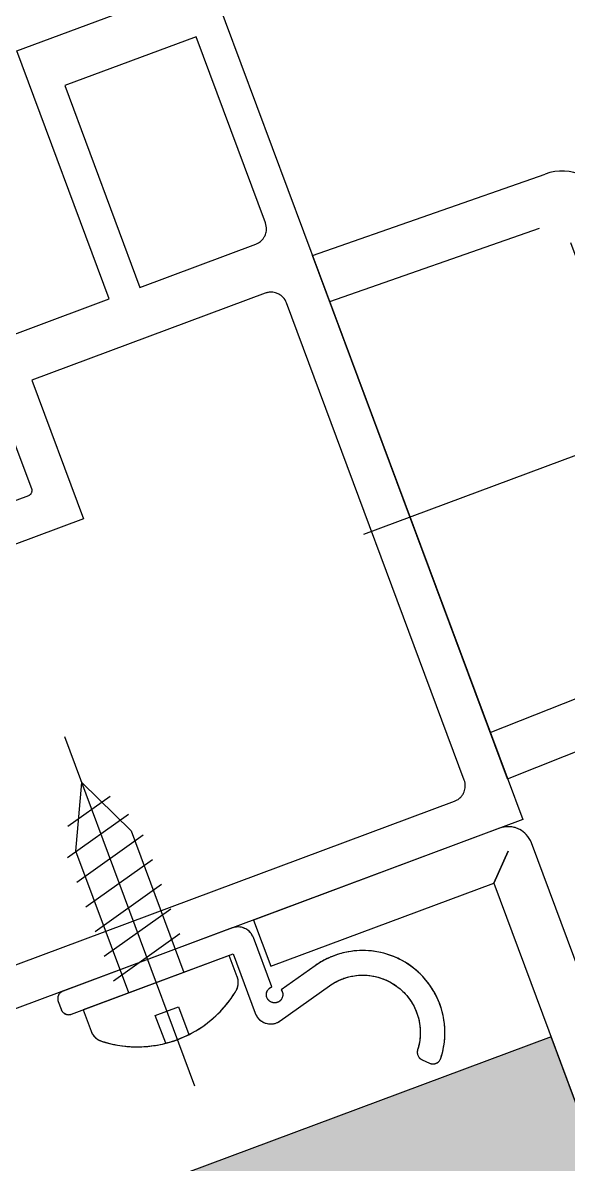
# Model space of a CAD drawing. Extents: x 12199666 to 24617114, y 1197707 to 2548648.
# Drawn here: x 12312242.8 to 12312276, y 1247564.8 to 1247634.3 of the extents above; entities that cross this region are included whole.
import ezdxf

# ---------------------------------------------------------------- set-up
doc = ezdxf.new("R2010")
doc.units = 0
doc.header["$LTSCALE"] = 10
doc.header["$MEASUREMENT"] = 0
for name, pattern in [('TX-PLAN-T1-F11$0$BROKEN_2', [17.7, 12.5, -2.5, 0.2, -2.5]), ('TX-PLAN-T1-F11$0$CENTER-PISA', [11, 6, -2, 1, -2]), ('TX-PLAN-T1-F11$0$HIDDEN-PISA', [4.5, 2.5, -2])]:
    doc.linetypes.add(name, pattern=pattern)
doc.layers.add('TX-PLAN-T1-F11$0$_EDO-ALUMINIUM-SECTION', color=90, linetype='Continuous', lineweight=30)
for name, color, linetype in [('TX-PLAN-T1-F11$0$AXIS', 3, 'Continuous'), ('TX-PLAN-T1-F11$0$F-Alum', 4, 'Continuous'), ('TX-PLAN-T1-F11$0$F_MISC', 8, 'Continuous'), ('TX-PLAN-T1-F11$0$FITTINGS', 7, 'Continuous'), ('TX-PLAN-T1-F11$0$INSUL', 173, 'Continuous')]:
    doc.layers.add(name, color=color, linetype=linetype)

# ---------------------------------------------------------------- blocks, each defined once
blk = doc.blocks.new('TX-PLAN-T1-F11$0$#10x13_Pan-flat-2')
at = {"color": 8, "linetype": 'TX-PLAN-T1-F11$0$HIDDEN-PISA'}
for p, q in [((-1.711, 10.798), (1.328, 11.613)), ((-2.4, 9.014), (1.997, 10.192)), ((-2.4, 7.414), (2.4, 8.7)), ((-2.4, 5.814), (2.4, 7.1)), ((-2.4, 4.214), (2.4, 5.5)), ((-2.4, 2.614), (2.4, 3.9)), ((-2.4, 1.014), (2.4, 2.3))]:
    blk.add_line(p, q, dxfattribs=at)
for points in [[(-1.79, 0), (-1.79, 9.2), (0, 13), (1.79, 9.2), (1.79, 0)], [(-0.75, -3.66), (-0.75, -1.85), (0.75, -1.85), (0.75, -3.66)]]:
    blk.add_lwpolyline(points, dxfattribs=at)
at = {"color": 32, "flags": 128}
blk.add_lwpolyline([(-4.75, 0), (-4.75, -1.39, 0.000003), (-4.75, -1.39, 0.098696), (-4.674, -1.774, 0.082496), (-4.5, -2.052, 0.044017), (-4.373, -2.173, 0.008152), (-4.191, -2.312, 0.043988), (-3.141, -2.959, 0.036571), (-2.192, -3.349, 0.034751), (-1.247, -3.588, 0.021821), (-0.64, -3.671, 0.022804), (0, -3.7, 0.022806), (0.64, -3.671, 0.021818), (1.247, -3.588, 0.034754), (2.192, -3.349, 0.036571), (3.141, -2.959, 0.043988), (4.191, -2.312, 0.008147), (4.373, -2.173, 0.044019), (4.5, -2.052, 0.082496), (4.674, -1.774, 0.098696), (4.75, -1.39), (4.75, 0)], format="xyb", close=True, dxfattribs=at)
at = {"layer": 'TX-PLAN-T1-F11$0$AXIS', "color": 8, "linetype": 'TX-PLAN-T1-F11$0$CENTER-PISA'}
blk.add_line((0, 15.989), (0, -6.7), dxfattribs=at)
blk = doc.blocks.new('TX-PLAN-T1-F11$0$#10x13_Pan-flat-3')
at = {"color": 8, "linetype": 'TX-PLAN-T1-F11$0$HIDDEN-PISA'}
for p, q in [((-1.711, 10.798), (1.328, 11.613)), ((-2.4, 9.014), (1.997, 10.192)), ((-2.4, 7.414), (2.4, 8.7)), ((-2.4, 5.814), (2.4, 7.1)), ((-2.4, 4.214), (2.4, 5.5)), ((-2.4, 2.614), (2.4, 3.9)), ((-2.4, 1.014), (2.4, 2.3))]:
    blk.add_line(p, q, dxfattribs=at)
for points in [[(-1.79, 0), (-1.79, 9.2), (0, 13), (1.79, 9.2), (1.79, 0)], [(-0.75, -3.66), (-0.75, -1.85), (0.75, -1.85), (0.75, -3.66)]]:
    blk.add_lwpolyline(points, dxfattribs=at)
at = {"color": 32, "flags": 128}
blk.add_lwpolyline([(-4.75, 0), (-4.75, -1.39, 0.02045), (-4.747, -1.472, 0.043988), (-4.717, -1.645, 0.052186), (-4.643, -1.84, 0.082497), (-4.45, -2.104, 0.02583), (-4.373, -2.173, 0.072684), (-2.617, -3.194, 0.098696), (0.082, -3.7, 0.082496), (2.348, -3.296, 0.052187), (3.668, -2.666, 0.030667), (4.373, -2.173, 0.013304), (4.413, -2.138, 0.036571), (4.515, -2.034, 0.034751), (4.597, -1.922, 0.021821), (4.64, -1.846, 0.022804), (4.678, -1.763, 0.022806), (4.708, -1.677, 0.021818), (4.729, -1.592, 0.034754), (4.748, -1.455, 0.01611), (4.75, -1.39), (4.75, 0)], format="xyb", close=True, dxfattribs=at)
at = {"layer": 'TX-PLAN-T1-F11$0$AXIS', "color": 8, "linetype": 'TX-PLAN-T1-F11$0$CENTER-PISA'}
blk.add_line((0, 15.989), (0, -6.7), dxfattribs=at)
blk = doc.blocks.new('*U195')
at = {"layer": 'TX-PLAN-T1-F11$0$INSUL', "lineweight": 0}
h = blk.add_hatch(dxfattribs=at)
h.set_pattern_fill('岩棉', color=256, scale=60, style=0, pattern_type=2)
h.set_pattern_definition([(171.7889, (31.98, 119.4286), (-403.9210345, 60.0000015), [2.0005, -418.1072]), (146.90866, (33.7337, 118.2857), (-95.0402426, 60.000001), [2.0932, -437.4871]), (132.32733, (35.0349, 116.8571), (-106.920274, 119.9999995), [1.9323, -403.8515]), (114.797, (35.827, 115.143), (-23.76006, 60), [1.8884, -196.3933]), (91.62022, (35.8834, 113.1429), (-11.88003, 360), [2.0008, -418.1672]), (82.824825, (30.05657, 66.85714), (83.160209665, 659.99999822), [46.65104, -9750.0678]), (97.175175, (41.82346, 66.85714), (-83.16021149, 659.999997991), [46.65104, -9750.0678]), (88.37978, (35.9966, 113.1429), (11.880026, 360), [2.0008, -418.1672]), (65.203, (36.053, 115.143), (23.76006, 60), [1.8884, -196.3933]), (47.67267, (36.8452, 116.8571), (106.920274, 120), [1.9323, -403.8515]), (33.09134, (38.1463, 118.2857), (95.040242, 60.000002), [2.0932, -437.4871]), (8.2111, (39.9, 119.4286), (403.921035, 60), [2.0005, -418.1072]), (87.1662, (30, 65.7143), (11.880025, 180), [1.1443, -239.1496]), (103.9014, (30.283, 64.5714), (-47.520122, 180), [1.1773, -246.0642]), (111.6036, (30.735, 63.429), (-11.88003, 60), [1.2292, -63.304]), (122.76135, (31.4709, 62.2857), (-35.640092, 60), [1.359, -284.0386]), (138.29055, (32.4326, 61.4286), (-71.280182, 60.000001), [1.2883, -269.2446]), (152.0035, (33.5074, 60.8571), (-106.920275, 60), [1.2173, -254.4187]), (166.4772, (34.6954, 60.5714), (-237.600608, 60.000002), [1.2219, -255.3723]), (167.07075, (35.94, 60.2857), (-249.48064, 60), [1.277, -266.8823]), (12.92924, (35.94, 60.2857), (249.48064, 60), [1.277, -266.8823]), (13.5228, (37.1846, 60.5714), (237.600609, 60), [1.2219, -255.3723]), (27.9965, (38.3726, 60.8571), (118.800303, 60.000002), [1.2173, -254.4187]), (41.70945, (39.4475, 61.4286), (71.280181, 60.000002), [1.2883, -269.2446]), (57.23865, (40.4092, 62.2857), (118.800303, 180.000001), [1.359, -284.0386]), (68.3964, (41.145, 63.429), (11.88003, 60), [1.2292, -63.304]), (76.0986, (41.5972, 64.5714), (11.88003, 60), [1.1773, -246.0642]), (92.8338, (41.88, 65.7143), (-11.88003, 180), [1.1443, -239.1496])])
h.paths.add_polyline_path([(0, 0), (429.971, 0), (429.971, 60), (0, 60)])
at = {"layer": 'TX-PLAN-T1-F11$0$INSUL'}
blk.add_lwpolyline([(0, 0), (429.971, 0), (429.971, 60), (0, 60)], close=True, dxfattribs=at)
blk = doc.blocks.new('*U182')
at = {"layer": 'TX-PLAN-T1-F11$0$FITTINGS', "color": 2, "linetype": 'TX-PLAN-T1-F11$0$BROKEN_2'}
blk.add_line((13.575607, -66.244446, -7.767326), (13.575607, 7.606323, -7.767326), dxfattribs=at)
at = {"layer": 'TX-PLAN-T1-F11$0$FITTINGS', "color": 7}
for p, q in [((2.659439, 3.130249, -7.767326), (0.597366, 1.065002, -7.767326)), ((24.491775, 3.130249, -7.767326), (26.553818, 1.065002, -7.767326)), ((-0.924378, -43.744446, -7.767326), (-0.199967, -0.865967, -7.767326)), ((27.355423, -0.923584, -7.767326), (28.075607, -43.744446, -7.767326)), ((28.075607, -43.744446, -7.767326), (-0.924378, -43.744446, -7.767326)), ((0.075607, -45.244446, -7.767326), (0.075607, -43.744446, -7.767326)), ((27.075607, -45.244446, -7.767326), (27.075607, -43.744446, -7.767326)), ((27.261413, -45.244446, -7.767326), (-0.110199, -45.244446, -7.767326)), ((-3.424378, -63.244446, -7.767326), (-3.110199, -48.244446, -7.767326)), ((25.792412, -48.244446, -7.767326), (1.358795, -48.244446, -7.767326)), ((30.575607, -63.244446, -7.767326), (30.261413, -48.244446, -7.767326)), ((-0.424397, -63.244446, -7.767326), (-0.140968, -49.713135, -7.767326)), ((27.575607, -63.244446, -7.767326), (27.292175, -49.713135, -7.767326)), ((30.575607, -63.244446, -7.767326), (-3.424378, -63.244446, -7.767326))]:
    blk.add_line(p, q, dxfattribs=at)
at = {"layer": 'TX-PLAN-T1-F11$0$FITTINGS', "color": 7, "elevation": -7.767326}
for points in [[(3.794601, 3.857177), (6.236297, 4.031402), (8.681045, 4.155883), (11.127823, 4.230651), (13.575607, 4.255554), (16.023392, 4.230651), (18.470169, 4.155883), (20.914917, 4.031402), (23.356613, 3.857177)], [(0.677322, 1.148071), (0.636948, 1.106933), (0.597366, 1.065002), (0.558578, 1.022338), (0.520645, 0.978881), (0.483536, 0.934753), (0.447311, 0.889892), (0.411941, 0.84436), (0.377426, 0.798156), (0.343826, 0.751281), (0.311142, 0.703796), (0.279373, 0.6557), (0.24852, 0.606933), (0.218643, 0.557617), (0.189682, 0.507751), (0.161697, 0.457336), (0.134689, 0.406433), (0.108658, 0.354919), (0.083633, 0.302978), (0.059616, 0.25061), (0.036606, 0.197692), (0.014603, 0.144409), (-0.006363, 0.090698), (-0.026291, 0.03656), (-0.045181, -0.017884), (-0.063034, -0.072754), (-0.079788, -0.12793), (-0.095505, -0.183411), (-0.110153, -0.239136), (-0.123703, -0.295227), (-0.136185, -0.351502), (-0.147598, -0.40802), (-0.157913, -0.464783), (-0.16713, -0.521668), (-0.175278, -0.578797), (-0.182297, -0.635987), (-0.188248, -0.69336), (-0.19307, -0.750855), (-0.196793, -0.80835), (-0.199387, -0.865967), (-0.200913, -0.923645)], [(26.473862, 1.148071), (26.514236, 1.106933), (26.553818, 1.065002), (26.592605, 1.022338), (26.630539, 0.978881), (26.667648, 0.934753), (26.703873, 0.889892), (26.739242, 0.84436), (26.773758, 0.798156), (26.807358, 0.751281), (26.840042, 0.703796), (26.871811, 0.6557), (26.902664, 0.606933), (26.932541, 0.557617), (26.961502, 0.507751), (26.989487, 0.457336), (27.016495, 0.406433), (27.042526, 0.354919), (27.067551, 0.302978), (27.091568, 0.25061), (27.114578, 0.197692), (27.136581, 0.144409), (27.157547, 0.090698), (27.177475, 0.03656), (27.196365, -0.017884), (27.214218, -0.072754), (27.230972, -0.12793), (27.246689, -0.183411), (27.261337, -0.239136), (27.274917, -0.295227), (27.287399, -0.351502), (27.298813, -0.40802), (27.309128, -0.464783), (27.318344, -0.521668), (27.326492, -0.578797), (27.333511, -0.635987), (27.339462, -0.69336), (27.344284, -0.750855), (27.348007, -0.80835), (27.350601, -0.865967), (27.352127, -0.923645)]]:
    blk.add_lwpolyline(points, dxfattribs=at)
at = {"layer": 'TX-PLAN-T1-F11$0$FITTINGS', "color": 7}
blk.add_polyline3d([(0, 0, 0), (-0.044159, -0.117737, -0.439307), (-0.070603, -0.235718, -0.87975), (-0.079193, -0.353882, -1.32076), (-0.070007, -0.472046, -1.761769), (-0.042984, -0.590088, -2.202181), (0.00177, -0.707764, -2.641444), (0.064239, -0.825013, -3.078973), (0.144287, -0.941651, -3.514203), (0.241882, -1.057496, -3.946563), (0.356872, -1.172425, -4.375486), (0.489136, -1.286255, -4.80042), (0.638412, -1.398926, -5.220796), (0.804565, -1.510193, -5.636088), (0.987381, -1.619935, -6.045746), (1.186645, -1.728089, -6.44923), (1.402008, -1.834412, -6.846015), (1.633285, -1.938782, -7.235578), (1.880112, -2.041077, -7.617437), (2.142197, -2.141175, -7.991069), (2.41922, -2.239014, -8.355991), (2.710739, -2.33429, -8.711741), (3.01651, -2.427063, -9.057837), (3.335968, -2.51709, -9.393839), (3.668823, -2.60431, -9.719315), (4.014633, -2.688538, -10.033825), (4.372864, -2.769776, -10.336962), (4.743133, -2.84784, -10.628332), (5.124863, -2.922669, -10.907559), (5.5177, -2.994141, -11.174277), (5.920944, -3.062134, -11.428136), (6.334289, -3.126648, -11.668817), (6.756988, -3.1875, -11.895983), (7.188614, -3.24469, -12.109359), (7.628555, -3.298096, -12.308669), (8.076263, -3.347657, -12.493621), (8.531128, -3.393311, -12.664012), (8.99263, -3.434998, -12.819607), (9.460083, -3.472657, -12.960189), (9.932876, -3.506287, -13.085596), (10.410461, -3.535767, -13.195642), (10.892151, -3.561097, -13.290206), (11.37738, -3.582276, -13.369147), (11.865463, -3.599183, -13.432376), (12.355759, -3.611939, -13.479803), (12.847671, -3.620362, -13.51136), (13.340546, -3.624573, -13.527014), (13.83371, -3.624512, -13.526751), (14.326538, -3.620179, -13.510559), (14.81842, -3.611573, -13.478479), (15.308624, -3.598694, -13.430526), (15.796646, -3.581604, -13.366774), (16.281769, -3.560303, -13.287295), (16.763306, -3.534851, -13.192218), (17.240753, -3.505249, -13.08165), (17.713379, -3.471497, -12.955747), (18.180664, -3.433655, -12.814656), (18.641937, -3.391846, -12.658581), (19.096603, -3.34607, -12.487696), (19.544052, -3.296387, -12.302248), (19.983719, -3.242859, -12.102471), (20.415054, -3.185547, -11.888644), (20.837494, -3.124573, -11.661012), (21.250427, -3.059937, -11.419893), (21.653396, -2.991822, -11.165598), (22.045807, -2.920227, -10.898457), (22.427246, -2.845276, -10.61881), (22.797104, -2.76709, -10.327046), (23.154907, -2.685791, -10.023515), (23.500244, -2.601441, -9.708641), (23.832672, -2.5141, -9.382818), (24.151718, -2.424012, -9.046463), (24.456985, -2.331177, -8.700034), (24.748077, -2.235779, -8.343978), (25.024536, -2.137879, -7.978749), (25.286194, -2.03772, -7.604841), (25.532501, -1.935303, -7.22272), (25.763214, -1.830872, -6.83291), (25.978073, -1.724488, -6.435892), (26.176788, -1.616333, -6.03219), (26.359039, -1.506531, -5.622341), (26.524658, -1.395142, -5.20686), (26.67337, -1.282471, -4.786324), (26.805054, -1.16858, -4.361246), (26.919418, -1.05365, -3.932205), (27.016449, -0.937745, -3.499743), (27.095947, -0.821106, -3.064426), (27.157837, -0.703858, -2.626823), (27.201965, -0.586182, -2.187517), (27.228409, -0.46814, -1.747076), (27.236969, -0.349976, -1.306066), (27.227783, -0.231812, -0.865056), (27.200821, -0.11377, -0.424643), (27.156067, 0.003906, 0.01462)], dxfattribs=at)
for centre, radius, start, end in [((4.061478, 2.190612, -7.767326), 1.687788, 99.097847, 146.170289), ((23.089737, 2.190612, -7.767326), 1.687788, 33.829711, 80.902153), ((-0.109329, -48.245301, -7.767326), 3.00087, 90.016606, 179.983685), ((27.260559, -48.245301, -7.767326), 3.000855, 0.016315, 89.983685)]:
    blk.add_arc(centre, radius, start, end, dxfattribs=at)
blk = doc.blocks.new('TX-PLAN-T1-F11$0$A$C31F16DB5')
at = {"layer": 'TX-PLAN-T1-F11$0$F-Alum'}
blk.add_line((-195.829, 388.33), (-189.276, 376.987), dxfattribs=at)
at = {"layer": 'TX-PLAN-T1-F11$0$F-Alum', "flags": 128}
blk.add_lwpolyline([(-191.008, 375.986), (-199.062, 389.927), (-188.211, 396.196), (-160.897, 348.919), (-199.278, 326.745)], dxfattribs=at)
for points in [[(-182.754, 380.754, 0.00001), (-182.754, 380.754, 0.022806), (-182.678, 380.804, 0.021818), (-182.609, 380.857, 0.034754), (-182.509, 380.954, 0.036571), (-182.42, 381.07, 0.043988), (-182.336, 381.224, 0.052185), (-182.274, 381.423, 0.082496), (-182.263, 381.75, 0.098696), (-182.389, 382.121), (-188.442, 392.598), (-195.829, 388.33)], [(59.693, -32.913), (-160.147, 347.62, 0.000002), (-160.147, 347.62, 0.098699), (-160.534, 348.061, 0.082496), (-160.968, 348.291, 0.052185), (-161.273, 348.359, 0.043988), (-161.536, 348.367, 0.036571), (-161.753, 348.338, 0.034751), (-161.953, 348.281, 0.021821), (-162.075, 348.231, 0.022803), (-162.196, 348.168), (-176.05, 340.164), (-174.549, 337.567), (-161.994, 344.82), (-161.446, 346.869), (-161.994, 344.82), (56.345, -33.115)]]:
    blk.add_lwpolyline(points, format="xyb", dxfattribs=at)
at = {"layer": 'TX-PLAN-T1-F11$0$F-Alum', "elevation": 0, "flags": 128}
for points in [[(-189.276, 376.987), (-182.754, 380.754)], [(-197.135, 330.87), (-165.179, 349.332)], [(-199.991, 370.796), (-191.008, 375.986)]]:
    blk.add_lwpolyline(points, dxfattribs=at)
for points in [[(-165.179, 349.332, 0.000007), (-165.179, 349.332, 0.022806), (-165.102, 349.382, 0.021818), (-165.033, 349.435, 0.034754), (-164.933, 349.532, 0.036571), (-164.844, 349.648, 0.043988), (-164.761, 349.802, 0.052185), (-164.698, 350.001, 0.082496), (-164.687, 350.328, 0.098696), (-164.813, 350.699), (-180.32, 377.541), (-180.32, 377.541, 0.098699), (-180.578, 377.835, 0.082496), (-180.868, 377.989, 0.052185), (-181.071, 378.034, 0.043988), (-181.246, 378.039, 0.036571), (-181.391, 378.019, 0.034751), (-181.525, 377.982, 0.021821), (-181.606, 377.949, 0.022803), (-181.687, 377.907), (-194.828, 370.314), (-190.326, 362.521), (-209.141, 351.652, 0.000002)], [(-204.999, 356.932), (-193.84, 363.378), (-193.84, 363.378, 0.022806), (-193.817, 363.393, 0.021818), (-193.797, 363.409, 0.034754), (-193.767, 363.438, 0.036571), (-193.74, 363.473, 0.043988), (-193.715, 363.519, 0.052185), (-193.696, 363.579, 0.082496), (-193.693, 363.677, 0.098696), (-193.731, 363.788), (-195.181, 366.299, 0.000003)]]:
    blk.add_lwpolyline(points, format="xyb", dxfattribs=at)
at = {"layer": 'TX-PLAN-T1-F11$0$F-Alum', "flags": 128}
for points in [[(-186.953, 333.288), (-186.703, 332.855, 0.000003), (-186.703, 332.855, 0.098696), (-186.574, 332.708, 0.082496), (-186.43, 332.631, 0.052187), (-186.328, 332.608, 0.043988), (-186.24, 332.606, 0.036571), (-186.168, 332.616, 0.034751), (-186.101, 332.635, 0.021821), (-186.061, 332.651, 0.022803), (-186.02, 332.672), (-176.928, 337.925), (-175, 334.586, 0.000003), (-175, 334.586, 0.098696), (-174.742, 334.292, 0.082496), (-174.452, 334.139, 0.052187), (-174.249, 334.093, 0.043988), (-174.074, 334.088, 0.036571), (-173.929, 334.108, 0.034751), (-173.795, 334.146, 0.021821), (-173.715, 334.179, 0.022804), (-173.634, 334.221, 0.022806), (-173.557, 334.27, 0.021818), (-173.488, 334.323, 0.020834), (-173.427, 334.38), (-170.821, 336.986, -0.020832), (-170.607, 337.184, -0.021821), (-170.365, 337.371, -0.022804), (-170.097, 337.543, -0.022806), (-169.813, 337.69, -0.021821), (-169.531, 337.805, -0.034751), (-169.063, 337.938, -0.036571), (-168.557, 338.006, -0.043988), (-167.942, 337.989, -0.052185), (-167.231, 337.83, -0.082496), (-166.218, 337.291, -0.098699), (-165.315, 336.263, -0.098699), (-164.876, 334.967, -0.066739), (-164.878, 334.037, 0.066739), (-164.879, 333.904, 0.098699), (-164.816, 333.719, 0.098696), (-164.687, 333.572, 0.082496), (-164.542, 333.495, 0.01566), (-164.512, 333.486), (-164.026, 333.356, 0.036497), (-163.954, 333.342, 0.043988), (-163.866, 333.34, 0.036571), (-163.794, 333.349, 0.034751), (-163.727, 333.368, 0.021821), (-163.687, 333.385, 0.022804), (-163.646, 333.406, 0.022806), (-163.608, 333.43, 0.021818), (-163.573, 333.457, 0.034754), (-163.524, 333.506, 0.036571), (-163.479, 333.563, 0.043988), (-163.437, 333.641, 0.052185), (-163.406, 333.74, 0.012174), (-163.402, 333.764, 0.070252), (-163.388, 335.162, 0.098699), (-164.016, 337.013, 0.098699), (-165.306, 338.482, 0.082496), (-166.753, 339.252, 0.052185), (-167.769, 339.479, 0.043988), (-168.647, 339.503, 0.036571), (-169.371, 339.406, 0.034751), (-170.039, 339.217, 0.021821), (-170.442, 339.051, 0.022806), (-170.847, 338.841, 0.022804), (-171.231, 338.596, 0.021821), (-171.576, 338.329, 0.020832), (-171.882, 338.047), (-173.673, 336.255, -0.065535), (-173.594, 336.151, -0.098694), (-173.531, 335.966, -0.082511), (-173.537, 335.802, -0.052172), (-173.568, 335.703, -0.043996), (-173.61, 335.625, -0.036571), (-173.654, 335.568, -0.034754), (-173.704, 335.519, -0.021818), (-173.738, 335.492, -0.022806), (-173.777, 335.468, -0.022804), (-173.817, 335.447, -0.021821), (-173.858, 335.43, -0.034751), (-173.924, 335.411, -0.036571), (-173.997, 335.402, -0.043988), (-174.085, 335.404, -0.052187), (-174.186, 335.427, -0.082496), (-174.331, 335.504, -0.098696), (-174.46, 335.651, -0.098699), (-174.523, 335.836, -0.082499), (-174.517, 336, -0.052185), (-174.486, 336.099, -0.043988), (-174.444, 336.176, -0.036571), (-174.4, 336.234, -0.034751), (-174.35, 336.283, -0.021821), (-174.315, 336.309, -0.022804), (-174.277, 336.334, -0.000005), (-174.277, 336.334), (-175.88, 339.108), (-175.88, 339.108, 0.098699), (-176.138, 339.402, 0.082496), (-176.427, 339.556, 0.052185), (-176.63, 339.601, 0.043988), (-176.806, 339.606, 0.036571), (-176.951, 339.586, 0.034751), (-177.084, 339.549, 0.021821), (-177.165, 339.516, 0.022803), (-177.246, 339.474), (-186.771, 333.971, 0.000005), (-186.771, 333.971, 0.022804), (-186.809, 333.946, 0.021821), (-186.844, 333.92, 0.034751), (-186.893, 333.871, 0.036571), (-186.938, 333.813, 0.043988), (-186.98, 333.736, 0.052185), (-187.011, 333.637, 0.082499), (-187.016, 333.473, 0.098695)], [(-186.953, 333.288), (-186.703, 332.855, 0.02045), (-186.681, 332.82, 0.043988), (-186.625, 332.753, 0.052186), (-186.545, 332.687, 0.082497), (-186.395, 332.621, 0.098699), (-186.2, 332.61, 0.095755), (-186.02, 332.672), (-176.928, 337.925), (-175, 334.586, 0.02045), (-174.956, 334.517, 0.043988), (-174.844, 334.382, 0.052186), (-174.683, 334.25, 0.082497), (-174.383, 334.118, 0.098699), (-173.992, 334.097, 0.098696), (-173.624, 334.227, 0.062618), (-173.427, 334.38), (-170.821, 336.986, -0.062617), (-170.132, 337.522, -0.098699), (-168.841, 337.977, -0.098699), (-167.475, 337.902, -0.082496), (-166.426, 337.438, -0.052185), (-165.861, 336.977, -0.043988), (-165.468, 336.505, -0.036571), (-165.209, 336.064, -0.034754), (-165.024, 335.615, -0.021818), (-164.941, 335.321, -0.022806), (-164.881, 335.007, -0.022804), (-164.85, 334.69, -0.021821), (-164.848, 334.385, -0.024939), (-164.878, 334.037, 0.024939), (-164.883, 333.987, 0.021821), (-164.882, 333.944, 0.022806), (-164.878, 333.898, 0.022804), (-164.869, 333.853, 0.021821), (-164.857, 333.811, 0.034751), (-164.831, 333.747, 0.036571), (-164.794, 333.684, 0.043988), (-164.738, 333.617, 0.052185), (-164.657, 333.551, 0.079976), (-164.512, 333.486), (-164.026, 333.356, 0.002505), (-164.021, 333.355, 0.098699), (-163.826, 333.344, 0.098696), (-163.641, 333.409, 0.082496), (-163.516, 333.514, 0.052187), (-163.457, 333.6, 0.043988), (-163.422, 333.681, 0.036571), (-163.404, 333.752, 0.006307), (-163.402, 333.764, 0.028438), (-163.349, 334.33, 0.021821), (-163.352, 334.766, 0.022804), (-163.396, 335.22, 0.022806), (-163.481, 335.668, 0.021818), (-163.6, 336.087, 0.034754), (-163.864, 336.729, 0.036571), (-164.235, 337.359, 0.043988), (-164.797, 338.034, 0.052185), (-165.603, 338.692, 0.082496), (-167.102, 339.355, 0.098699), (-169.054, 339.462, 0.098699), (-170.897, 338.812, 0.062617), (-171.882, 338.047), (-173.673, 336.255, -0.001035), (-173.672, 336.253, -0.043996), (-173.616, 336.186, -0.036571), (-173.579, 336.123, -0.034754), (-173.552, 336.058, -0.021818), (-173.54, 336.016, -0.022806), (-173.532, 335.972, -0.022804), (-173.528, 335.926, -0.021821), (-173.527, 335.883, -0.034751), (-173.535, 335.814, -0.036571), (-173.553, 335.743, -0.043988), (-173.588, 335.662, -0.052187), (-173.646, 335.576, -0.082496), (-173.772, 335.471, -0.098696), (-173.956, 335.406, -0.098699), (-174.151, 335.417, -0.082499), (-174.301, 335.483, -0.052185), (-174.382, 335.549, -0.043988), (-174.438, 335.616, -0.036571), (-174.475, 335.679, -0.034751), (-174.501, 335.743, -0.021821), (-174.513, 335.785, -0.022804), (-174.522, 335.83, -0.022806), (-174.526, 335.875, -0.021821), (-174.527, 335.919, -0.034751), (-174.519, 335.988, -0.036571), (-174.501, 336.059, -0.043988), (-174.466, 336.139, -0.052185), (-174.407, 336.225, -0.082496), (-174.282, 336.331, -0.002915), (-174.277, 336.334), (-175.88, 339.108, 0.020449), (-175.924, 339.177, 0.043988), (-176.036, 339.312, 0.052185), (-176.197, 339.444, 0.082496), (-176.497, 339.576, 0.098699), (-176.887, 339.598, 0.095756), (-177.246, 339.474), (-186.771, 333.971, 0.002915), (-186.776, 333.968, 0.082496), (-186.901, 333.862, 0.052185), (-186.96, 333.777, 0.043988), (-186.995, 333.696, 0.036571), (-187.013, 333.625, 0.034751), (-187.02, 333.556, 0.021821), (-187.02, 333.513, 0.022806), (-187.015, 333.467, 0.022804), (-187.007, 333.422, 0.021821), (-186.995, 333.38, 0.034751), (-186.969, 333.316, 0.016111)]]:
    blk.add_lwpolyline(points, format="xyb", close=True, dxfattribs=at)
at = {"layer": 'TX-PLAN-T1-F11$0$F_MISC'}
for name, p, rotation in [('*U182', (-122.757, 409.327, 7.767), 300.0159517513385), ('TX-PLAN-T1-F11$0$#10x13_Pan-flat-2', (-181.258, 335.423, 0), 30.01599997489868), ('TX-PLAN-T1-F11$0$#10x13_Pan-flat-3', (-181.258, 335.423, 0), 30.01599997489868)]:
    blk.add_blockref(name, p, dxfattribs=dict(at, rotation=rotation))
at = {"layer": 'TX-PLAN-T1-F11$0$F_MISC', "ltscale": 18000, "extrusion": (6.80052e-07, -9.06782e-07, -1), "xscale": -1, "rotation": 239.9840001645362}
blk.add_blockref('*U195', (-58.098, -36.144, 0), dxfattribs=at)
blk = doc.blocks.new('TX-PLAN-T1-F11$0$TY001')
blk.add_blockref('TX-PLAN-T1-F11$0$A$C31F16DB5', (310.409, -247.887))
blk = doc.blocks.new('TX-PLAN-T1-F11$0$A$C21521A5F')
at = {"rotation": 90}
blk.add_blockref('TX-PLAN-T1-F11$0$TY001', (388.717, 15260.22, 0), dxfattribs=at)
blk = doc.blocks.new('TX-PLAN-T1-F11$0$标准层幕墙0118')
at = {"color": 3, "rotation": 270}
blk.add_blockref('TX-PLAN-T1-F11$0$A$C21521A5F', (4239.78, -661.283, 0), dxfattribs=at)
blk = doc.blocks.new('TX-PLAN-T1-F11')
at = {"layer": 'TX-PLAN-T1-F11$0$_EDO-ALUMINIUM-SECTION', "rotation": 350.4236156863823}
blk.add_blockref('TX-PLAN-T1-F11$0$标准层幕墙0118', (12293055.45, 1251790.443), dxfattribs=at)

msp = doc.modelspace()

# ---------------------------------------------------------------- block references
msp.add_blockref('TX-PLAN-T1-F11', (0, 0))

doc.saveas('drawing.dxf')
